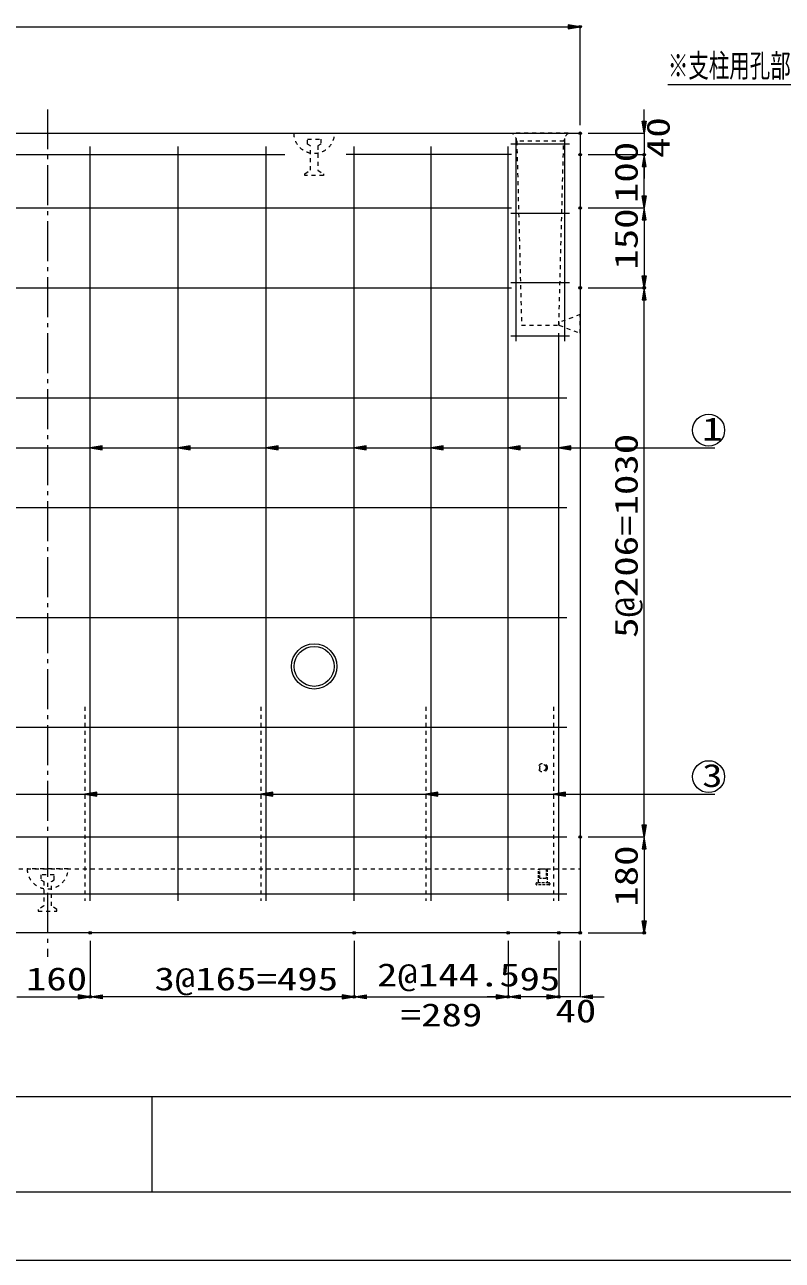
# Model space of a CAD drawing. Units: millimetres, scale not verified. Extents: x 0 to 6300, y 0 to 4455.
# Drawn here: x 1704 to 3125, y 0 to 2318 of the extents above; entities that cross this region are included whole.
import ezdxf
from ezdxf.enums import TextEntityAlignment as Align

# ---------------------------------------------------------------- set-up
doc = ezdxf.new("R2010")
doc.units = ezdxf.units.MM
doc.header["$LTSCALE"] = 10
doc.header["$PDMODE"] = 32
doc.header["$PDSIZE"] = 5
for name, pattern in [('USER1', [1.5, 0.75, -0.75]), ('USER2', [10.5, 7.5, -1.125, 0.75, -1.125]), ('USER3', [0.75, 0.5, -0.25])]:
    doc.linetypes.add(name, pattern=pattern)
for name, color, linetype, lineweight in [('0_9', 4, 'USER1', 13), ('Defpoints_2', 7, 'Continuous', 13), ('S-1', 2, 'USER1', 13), ('S-2', 3, 'Continuous', 13), ('S-4', 4, 'USER3', 13), ('S-Dim', 1, 'Continuous', 13), ('TTL-FRAM', 3, 'Continuous', 13), ('TTL-LINE', 2, 'Continuous', 13)]:
    doc.layers.add(name, color=color, linetype=linetype, lineweight=lineweight)
doc.styles.add('ＭＳ ゴシック', font='')
doc.styles.get('ＭＳ ゴシック').set_extended_font_data('MS Gothic')

# ---------------------------------------------------------------- blocks, each defined once
blk = doc.blocks.new('A$Cb643a5cb')
at = {"color": 2, "linetype": 'USER1', "lineweight": 13}
blk.add_line((77, 79), (0, 79), dxfattribs=at)
at = {"color": 4, "linetype": 'USER1', "lineweight": 13}
for p, q in [((51, 68), (26, 68)), ((26, 68), (26, 58.5)), ((26, 58.5), (31.5, 55.5)), ((31.5, 55.5), (31.5, 9.6)), ((45.5, 55.5), (51, 58.5)), ((45.5, 9.6), (45.5, 55.5)), ((51, 58.5), (51, 68)), ((31.5, 9.6), (21, 3.2)), ((21, 3.2), (21, 0)), ((21, 0), (56, 0)), ((56, 3.2), (45.5, 9.6)), ((56, 0), (56, 3.2))]:
    blk.add_line(p, q, dxfattribs=at)
at = {"color": 2, "linetype": 'USER1', "lineweight": 13}
blk.add_arc((38.5, 80), 38.5, 181.5077, 358.4923, dxfattribs=at)

msp = doc.modelspace()

# ---------------------------------------------------------------- hatches: boundary and pattern name
at = {"layer": 'S-Dim'}
for points in [[(2723, 2317.89), (2723, 2310.39), (2745.5, 2314.14)], [(2861.75, 2136.64), (2869.25, 2136.64), (2865.5, 2114.14)], [(2861.75, 2051.64), (2869.25, 2051.64), (2865.5, 2074.14)], [(2861.75, 2051.64), (2869.25, 2051.64), (2865.5, 2074.14)], [(2861.75, 1996.64), (2869.25, 1996.64), (2865.5, 1974.14)], [(2861.75, 1951.64), (2869.25, 1951.64), (2865.5, 1974.14)], [(2861.75, 1846.64), (2869.25, 1846.64), (2865.5, 1824.14)], [(2861.75, 1801.64), (2869.25, 1801.64), (2865.5, 1824.14)], [(1849, 1520.39), (1849, 1527.89), (1826.5, 1524.14)], [(2014, 1520.39), (2014, 1527.89), (1991.5, 1524.14)], [(2179, 1520.39), (2179, 1527.89), (2156.5, 1524.14)], [(2344, 1520.39), (2344, 1527.89), (2321.5, 1524.14)], [(2488.5, 1520.39), (2488.5, 1527.89), (2466, 1524.14)], [(2633, 1520.39), (2633, 1527.89), (2610.5, 1524.14)], [(2728, 1520.39), (2728, 1527.89), (2705.5, 1524.14)], [(1839, 870.39), (1839, 877.89), (1816.5, 874.14)], [(2169, 870.39), (2169, 877.89), (2146.5, 874.14)], [(2478.5, 870.39), (2478.5, 877.89), (2456, 874.14)], [(2718, 870.39), (2718, 877.89), (2695.5, 874.14)], [(2861.75, 816.64), (2869.25, 816.64), (2865.5, 794.14)], [(2861.75, 771.64), (2869.25, 771.64), (2865.5, 794.14)], [(2861.75, 636.64), (2869.25, 636.64), (2865.5, 614.14)], [(1804, 497.89), (1804, 490.39), (1826.5, 494.14)], [(1849, 497.89), (1849, 490.39), (1826.5, 494.14)], [(2299, 497.89), (2299, 490.39), (2321.5, 494.14)], [(2344, 497.89), (2344, 490.39), (2321.5, 494.14)], [(2588, 497.89), (2588, 490.39), (2610.5, 494.14)], [(2633, 497.89), (2633, 490.39), (2610.5, 494.14)], [(2683, 497.89), (2683, 490.39), (2705.5, 494.14)], [(2683, 497.89), (2683, 490.39), (2705.5, 494.14)], [(2768, 497.89), (2768, 490.39), (2745.5, 494.14)]]:
    msp.add_hatch(color=256, dxfattribs=at).paths.add_polyline_path(points)

# ---------------------------------------------------------------- linework, layer by layer
at = {"layer": '0_9', "color": 2}
msp.add_line((2208, 2114.14), (2285, 2114.14), dxfattribs=at)
at = {"layer": '0_9'}
for p, q in [((2234, 2093.64), (2234, 2103.14)), ((2234, 2103.14), (2259, 2103.14)), ((2239.5, 2090.64), (2234, 2093.64)), ((2239.5, 2044.74), (2239.5, 2090.64)), ((2259, 2093.64), (2253.5, 2090.64)), ((2253.5, 2090.64), (2253.5, 2044.74)), ((2259, 2103.14), (2259, 2093.64)), ((2229, 2038.34), (2239.5, 2044.74)), ((2253.5, 2044.74), (2264, 2038.34)), ((2229, 2035.14), (2229, 2038.34)), ((2264, 2035.14), (2229, 2035.14)), ((2264, 2038.34), (2264, 2035.14))]:
    msp.add_line(p, q, dxfattribs=at)
at = {"layer": '0_9', "color": 7, "linetype": 'Continuous'}
for radius in [42.5, 37.5]:
    msp.add_circle((2246.5, 1114.14), radius, dxfattribs=at)
at = {"layer": '0_9', "color": 2}
msp.add_arc((2246.5, 2115.15), 38.51, 181.50769, 358.49231, dxfattribs=at)
at = {"layer": 'Defpoints_2'}
msp.add_line((0, 0), (6300, 0), dxfattribs=at)
for p in [(2745.5, 2314.14), (2745.5, 2114.14), (2745.5, 2114.14), (2745.5, 2074.14), (2745.5, 2074.14), (2865.5, 2074.14), (2865.5, 2074.14), (2745.5, 1974.14), (2745.5, 1974.14), (2745.5, 1824.14), (2745.5, 1824.14), (2865.5, 1824.14), (2865.5, 1824.14), (2745.5, 794.14), (2745.5, 794.14), (1826.5, 614.14), (1826.5, 614.14), (2321.5, 614.14), (2321.5, 614.14), (2610.5, 614.14), (2610.5, 614.14), (2705.5, 614.14), (2705.5, 614.14), (2745.5, 614.14), (2745.5, 614.14), (2865.5, 614.14), (1826.5, 494.14), (1826.5, 494.14), (2321.5, 494.14), (2610.5, 494.14), (2705.5, 494.14)]:
    msp.add_point(p, dxfattribs=at)
at = {"layer": 'S-1', "linetype": 'Continuous'}
for p, q in [((747.5, 2114.14), (2745.5, 2114.14)), ((2745.5, 2114.14), (2745.5, 614.14)), ((2745.5, 614.14), (747.5, 614.14))]:
    msp.add_line(p, q, dxfattribs=at)
at = {"layer": 'S-1'}
for p, q in [((2723, 2114.14), (2618, 2114.14)), ((2714.5, 2099.14), (2626.5, 2099.14)), ((2626.5, 2099.14), (2635.5, 1754.14)), ((2705.5, 1754.14), (2714.5, 2099.14)), ((2745.5, 1774.14), (2705.63, 1759.14)), ((2745.5, 1739.14), (2745.5, 1774.14)), ((2635.5, 1754.14), (2705.5, 1754.14)), ((2705.63, 1759.14), (2705.63, 1754.14)), ((2705.63, 1754.14), (2745.5, 1739.14)), ((747.5, 734.14), (2745.5, 734.14))]:
    msp.add_line(p, q, dxfattribs=at)
for centre, start, end in [((2606.55, 2097.74), 4.00625, 55.07131), ((2734.45, 2097.74), 124.92869, 175.99375)]:
    msp.add_arc(centre, 20, start, end, dxfattribs=at)
at = {"layer": 'S-2'}
for p, q in [((1826.5, 674.14), (1826.5, 2089.14)), ((1991.5, 674.14), (1991.5, 2089.14)), ((2156.5, 674.14), (2156.5, 2089.14)), ((2321.5, 674.14), (2321.5, 2089.14)), ((2466, 674.14), (2466, 2089.14)), ((2610.5, 674.14), (2610.5, 2089.14)), ((2615.5, 2094.14), (2725.5, 2094.14)), ((2624.89, 2104.14), (2624.89, 1724.14)), ((2716.11, 2104.14), (2716.11, 1724.14)), ((1301.5, 2074.14), (2191.5, 2074.14)), ((2616.5, 2074.14), (2306.5, 2074.14)), ((876.5, 1974.14), (2616.5, 1974.14)), ((2615.5, 1964.14), (2725.5, 1964.14)), ((2615.5, 1834.14), (2725.5, 1834.14)), ((876.5, 1824.14), (2616.5, 1824.14)), ((2705.5, 674.14), (2705.5, 1739.14)), ((2615.5, 1734.14), (2725.5, 1734.14)), ((772.5, 1618.14), (2720.5, 1618.14)), ((772.5, 1412.14), (2720.5, 1412.14)), ((772.5, 1206.14), (2720.5, 1206.14)), ((772.5, 1000.14), (2720.5, 1000.14)), ((772.5, 794.14), (2720.5, 794.14)), ((772.5, 687.17), (2720.5, 687.17))]:
    msp.add_line(p, q, dxfattribs=at)
at = {"layer": 'S-2', "linetype": 'USER1'}
for p, q in [((1816.5, 1038.43), (1816.5, 674.14)), ((2146.5, 1038.43), (2146.5, 674.14)), ((2456, 1038.43), (2456, 674.14)), ((2695.5, 1038.43), (2695.5, 674.14))]:
    msp.add_line(p, q, dxfattribs=at)
at = {"layer": 'S-4'}
for p, q in [((2667.25, 733.64), (2667.75, 734.14)), ((2667.25, 710.14), (2667.25, 733.64)), ((2667.75, 734.14), (2683.25, 734.14)), ((2669.5, 717.08), (2669.5, 734.14)), ((2681.5, 734.14), (2681.5, 717.08)), ((2683.25, 734.14), (2683.75, 733.64)), ((2683.75, 733.64), (2683.75, 710.14)), ((2662.75, 705.14), (2662.75, 707.14)), ((2663.75, 708.14), (2665.25, 708.14)), ((2687.25, 704.14), (2663.75, 704.14)), ((2685.75, 708.14), (2665.25, 708.14)), ((2670.45, 716.14), (2669.5, 717.08)), ((2680.55, 716.14), (2670.45, 716.14)), ((2681.5, 717.08), (2680.55, 716.14)), ((2685.75, 708.14), (2687.25, 708.14)), ((2688.25, 707.14), (2688.25, 705.14))]:
    msp.add_line(p, q, dxfattribs=at)
at = {"layer": 'S-4', "linetype": 'USER1'}
for radius in [8.25, 6]:
    msp.add_circle((2675.5, 924.14), radius, dxfattribs=at)
at = {"layer": 'S-4'}
for centre, radius, start, end in [((2663.75, 707.14), 1, 90, 180), ((2663.75, 705.14), 1, 180, 270), ((2665.25, 710.14), 2, 270, 0), ((2685.75, 710.14), 2, 180, 270), ((2687.25, 707.14), 1, 0, 90), ((2687.25, 705.14), 1, 270, 0)]:
    msp.add_arc(centre, radius, start, end, dxfattribs=at)
at = {"layer": 'S-Dim'}
for p, q in [((770, 2314.14), (2723, 2314.14)), ((2745.5, 2129.14), (2745.5, 2314.14)), ((2909.96, 2205.79), (3411.86, 2205.79)), ((2865.5, 2136.64), (2865.5, 2159.14)), ((2760.5, 2114.14), (2865.5, 2114.14)), ((2865.5, 2114.14), (2865.5, 2074.14)), ((2760.5, 2074.14), (2865.5, 2074.14)), ((2760.5, 2074.14), (2865.5, 2074.14)), ((2865.5, 2051.64), (2865.5, 2029.14)), ((2865.5, 1996.64), (2865.5, 2051.64)), ((2760.5, 1974.14), (2865.5, 1974.14)), ((2760.5, 1974.14), (2865.5, 1974.14)), ((2865.5, 1951.64), (2865.5, 1846.64)), ((2760.5, 1824.14), (2865.5, 1824.14)), ((2760.5, 1824.14), (2865.5, 1824.14)), ((2865.5, 816.64), (2865.5, 1801.64)), ((787.5, 1524.14), (2945.5, 1524.14)), ((2945.5, 1524.14), (2955.5, 1524.14)), ((2955.5, 1524.14), (2966.75, 1524.14)), ((2966.75, 1524.14), (2998.25, 1524.14)), ((797.5, 874.14), (2945.5, 874.14)), ((2945.5, 874.14), (2955.5, 874.14)), ((2955.5, 874.14), (2966.75, 874.14)), ((2966.75, 874.14), (2998.25, 874.14)), ((2760.5, 794.14), (2865.5, 794.14)), ((2760.5, 794.14), (2865.5, 794.14)), ((2865.5, 771.64), (2865.5, 636.64)), ((2760.5, 614.14), (2865.5, 614.14)), ((1826.5, 599.14), (1826.5, 494.14)), ((1826.5, 599.14), (1826.5, 494.14)), ((2321.5, 599.14), (2321.5, 494.14)), ((2321.5, 599.14), (2321.5, 494.14)), ((2610.5, 599.14), (2610.5, 494.14)), ((2610.5, 599.14), (2610.5, 494.14)), ((2705.5, 599.14), (2705.5, 494.14)), ((2705.5, 599.14), (2705.5, 494.14)), ((2745.5, 599.14), (2745.5, 494.14)), ((1689, 494.14), (1804, 494.14)), ((2299, 494.14), (1849, 494.14)), ((2321.5, 494.14), (2606.5, 494.14)), ((2344, 494.14), (2356.9, 494.14)), ((2588, 494.14), (2571.1, 494.14)), ((2683, 494.14), (2633, 494.14)), ((2683, 494.14), (2660.5, 494.14)), ((2745.5, 494.14), (2705.5, 494.14)), ((2768, 494.14), (2790.5, 494.14))]:
    msp.add_line(p, q, dxfattribs=at)
at = {"layer": 'S-Dim', "linetype": 'USER2'}
msp.add_line((1746.5, 2159.14), (1746.5, 569.14), dxfattribs=at)
at = {"layer": 'S-Dim'}
for points in [[(2723, 2317.89), (2723, 2310.39), (2745.5, 2314.14)], [(2861.75, 2136.64), (2869.25, 2136.64), (2865.5, 2114.14)], [(2861.75, 2051.64), (2869.25, 2051.64), (2865.5, 2074.14)], [(2861.75, 2051.64), (2869.25, 2051.64), (2865.5, 2074.14)], [(2861.75, 1996.64), (2869.25, 1996.64), (2865.5, 1974.14)], [(2861.75, 1951.64), (2869.25, 1951.64), (2865.5, 1974.14)], [(2861.75, 1846.64), (2869.25, 1846.64), (2865.5, 1824.14)], [(2861.75, 1801.64), (2869.25, 1801.64), (2865.5, 1824.14)], [(1849, 1520.39), (1849, 1527.89), (1826.5, 1524.14)], [(2014, 1520.39), (2014, 1527.89), (1991.5, 1524.14)], [(2179, 1520.39), (2179, 1527.89), (2156.5, 1524.14)], [(2344, 1520.39), (2344, 1527.89), (2321.5, 1524.14)], [(2488.5, 1520.39), (2488.5, 1527.89), (2466, 1524.14)], [(2633, 1520.39), (2633, 1527.89), (2610.5, 1524.14)], [(2728, 1520.39), (2728, 1527.89), (2705.5, 1524.14)], [(1839, 870.39), (1839, 877.89), (1816.5, 874.14)], [(2169, 870.39), (2169, 877.89), (2146.5, 874.14)], [(2478.5, 870.39), (2478.5, 877.89), (2456, 874.14)], [(2718, 870.39), (2718, 877.89), (2695.5, 874.14)], [(2861.75, 816.64), (2869.25, 816.64), (2865.5, 794.14)], [(2861.75, 771.64), (2869.25, 771.64), (2865.5, 794.14)], [(2861.75, 636.64), (2869.25, 636.64), (2865.5, 614.14)], [(1804, 497.89), (1804, 490.39), (1826.5, 494.14)], [(1849, 497.89), (1849, 490.39), (1826.5, 494.14)], [(2299, 497.89), (2299, 490.39), (2321.5, 494.14)], [(2344, 497.89), (2344, 490.39), (2321.5, 494.14)], [(2588, 497.89), (2588, 490.39), (2610.5, 494.14)], [(2633, 497.89), (2633, 490.39), (2610.5, 494.14)], [(2683, 497.89), (2683, 490.39), (2705.5, 494.14)], [(2683, 497.89), (2683, 490.39), (2705.5, 494.14)], [(2768, 497.89), (2768, 490.39), (2745.5, 494.14)]]:
    msp.add_lwpolyline(points, close=True, dxfattribs=at)
for centre in [(2986.38, 1557.26), (2986.38, 907.26)]:
    msp.add_circle(centre, 30, dxfattribs=at)
at = {"layer": 'TTL-FRAM'}
for p, q in [((382.5, 307.5), (6007.5, 307.5)), ((1747.5, 127.5), (1642.5, 127.5)), ((2010, 127.5), (1747.5, 127.5)), ((2115, 127.5), (2010, 127.5)), ((2377.5, 127.5), (2115, 127.5)), ((3727.5, 127.5), (2377.5, 127.5))]:
    msp.add_line(p, q, dxfattribs=at)
at = {"layer": 'TTL-LINE'}
msp.add_line((1942.5, 127.5), (1942.5, 307.5), dxfattribs=at)

# ---------------------------------------------------------------- block references
at = {"layer": '0_9'}
msp.add_blockref('A$Cb643a5cb', (1708, 655.14), dxfattribs=at)

# ---------------------------------------------------------------- texts
at = {"layer": 'S-Dim', "style": 'ＭＳ ゴシック'}
for s, width, p in [('※支柱用孔部配筋図 参照', 0.65, (2909.96, 2206.46)), ('1', 1.3, (2974.25, 1524.81)), ('3', 1.3, (2974.25, 874.81)), ('2@144.5', 1.3, (2364.4, 500.81)), ('160', 1.3, (1705.7, 493.31)), ('3@165=495', 1.3, (1946.8, 493.31)), ('95', 1.3, (2631.6, 493.31)), ('40', 1.3, (2699.1, 433.31)), ('=289', 1.3, (2408.8, 425.81))]:
    msp.add_text(s, height=43.3, dxfattribs=dict(at, width=width)).set_placement(p, align=Align.BOTTOM_LEFT)
at = {"layer": 'S-Dim', "style": 'ＭＳ ゴシック', "width": 1.3}
for s, p in [('40', (2926.33, 2067.74)), ('100', (2866.33, 1983.34)), ('150', (2866.33, 1858.34)), ('5@206=1030', (2866.33, 1167.54)), ('180', (2866.33, 663.34))]:
    msp.add_text(s, height=43.3, rotation=90, dxfattribs=at).set_placement(p, align=Align.BOTTOM_LEFT)

doc.saveas('drawing.dxf')
